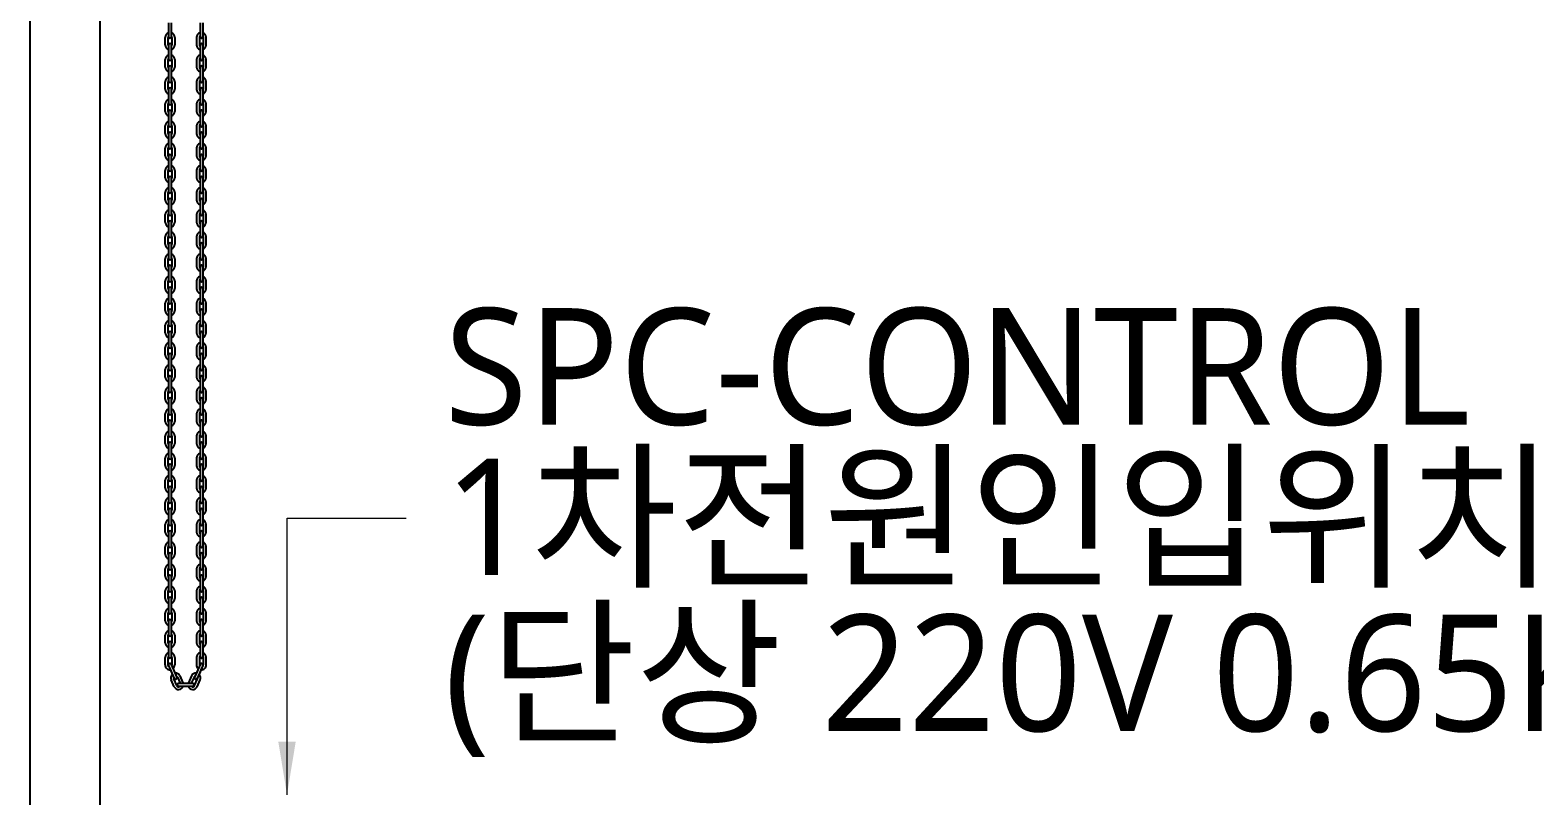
# Model space of a CAD drawing. Header units: millimetres. Extents: x 909 to 159266, y 137 to 21462.
# Drawn here: x 91008 to 92427, y 12537 to 13259 of the extents above; entities that cross this region are included whole.
import ezdxf

# ---------------------------------------------------------------- set-up
doc = ezdxf.new("R2010")
doc.units = ezdxf.units.MM
doc.header["$LTSCALE"] = 50
doc.header["$MEASUREMENT"] = 0
doc.layers.add('OHD Frame', color=2, linetype='Continuous')
doc.layers.add('OHD Track', color=4, linetype='Continuous')
doc.layers.add('건축120130$0$TEX', color=3, linetype='Continuous', lineweight=15)
doc.styles.get("Standard").update_dxf_attribs({"font": 'NanumGothicBold.ttf'})
doc.styles.add('울릉도M', font='NanumGothic.ttf')
doc.dimstyles.new('ISO-25', dxfattribs={"dimtxt": 2.5, "dimasz": 2.5, "dimexe": 1.25, "dimexo": 0.625, "dimtad": 1, "dimtxsty": 'Standard', "dimcen": 2.5, "dimadec": 0, "dimazin": 0, "dimtfac": 1, "dimtmove": 0, "dimatfit": 3, "dimfxl": 1, "dimarcsym": 0})

msp = doc.modelspace()

# ---------------------------------------------------------------- linework, layer by layer
at = {"color": 7, "linetype": 'Continuous'}
for p, q in [((91138.6, 13265.8, 0), (91138.6, 13252.5, 0)), ((91141.3, 13265.8, 0), (91141.3, 13252.5, 0)), ((91168.4, 13265.8, 0), (91168.4, 13252.5, 0)), ((91171, 13265.8, 0), (91171, 13252.5, 0)), ((91135.5, 13245, 0), (91135.5, 13252, 0)), ((91138.2, 13245, 0), (91138.2, 13252, 0)), ((91138.6, 13245, 0), (91138.6, 13231.6, 0)), ((91141.3, 13245, 0), (91141.3, 13231.6, 0)), ((91141.9, 13252, 0), (91141.9, 13245, 0)), ((91144.6, 13252, 0), (91144.6, 13245, 0)), ((91165.1, 13252, 0), (91165.1, 13245, 0)), ((91167.8, 13252, 0), (91167.8, 13245, 0)), ((91168.4, 13245, 0), (91168.4, 13231.6, 0)), ((91171, 13245, 0), (91171, 13231.6, 0)), ((91171.5, 13245, 0), (91171.5, 13252, 0)), ((91174.2, 13245, 0), (91174.2, 13252, 0)), ((91135.5, 13224.1, 0), (91135.5, 13231.2, 0)), ((91138.2, 13224.1, 0), (91138.2, 13231.2, 0)), ((91141.9, 13231.2, 0), (91141.9, 13224.1, 0)), ((91144.6, 13231.2, 0), (91144.6, 13224.1, 0)), ((91165.1, 13231.2, 0), (91165.1, 13224.1, 0)), ((91167.8, 13231.2, 0), (91167.8, 13224.1, 0)), ((91171.5, 13224.1, 0), (91171.5, 13231.2, 0)), ((91174.2, 13224.1, 0), (91174.2, 13231.2, 0)), ((91138.6, 13224.1, 0), (91138.6, 13210.8, 0)), ((91141.3, 13224.1, 0), (91141.3, 13210.8, 0)), ((91168.4, 13224.1, 0), (91168.4, 13210.8, 0)), ((91171, 13224.1, 0), (91171, 13210.8, 0)), ((91135.5, 13203.2, 0), (91135.5, 13210.3, 0)), ((91138.2, 13203.2, 0), (91138.2, 13210.3, 0)), ((91138.6, 13203.2, 0), (91138.6, 13189.9, 0)), ((91141.3, 13203.2, 0), (91141.3, 13189.9, 0)), ((91141.9, 13210.3, 0), (91141.9, 13203.2, 0)), ((91144.6, 13210.3, 0), (91144.6, 13203.2, 0)), ((91165.1, 13210.3, 0), (91165.1, 13203.2, 0)), ((91167.8, 13210.3, 0), (91167.8, 13203.2, 0)), ((91168.4, 13203.2, 0), (91168.4, 13189.9, 0)), ((91171, 13203.2, 0), (91171, 13189.9, 0)), ((91171.5, 13203.2, 0), (91171.5, 13210.3, 0)), ((91174.2, 13203.2, 0), (91174.2, 13210.3, 0)), ((91135.5, 13182.4, 0), (91135.5, 13189.4, 0)), ((91138.2, 13182.4, 0), (91138.2, 13189.4, 0)), ((91138.6, 13182.4, 0), (91138.6, 13169, 0)), ((91141.3, 13182.4, 0), (91141.3, 13169, 0)), ((91141.9, 13189.4, 0), (91141.9, 13182.4, 0)), ((91144.6, 13189.4, 0), (91144.6, 13182.4, 0)), ((91165.1, 13189.4, 0), (91165.1, 13182.4, 0)), ((91167.8, 13189.4, 0), (91167.8, 13182.4, 0)), ((91168.4, 13182.4, 0), (91168.4, 13169, 0)), ((91171, 13182.4, 0), (91171, 13169, 0)), ((91171.5, 13182.4, 0), (91171.5, 13189.4, 0)), ((91174.2, 13182.4, 0), (91174.2, 13189.4, 0)), ((91135.5, 13161.5, 0), (91135.5, 13168.6, 0)), ((91138.2, 13161.5, 0), (91138.2, 13168.6, 0)), ((91141.9, 13168.6, 0), (91141.9, 13161.5, 0)), ((91144.6, 13168.6, 0), (91144.6, 13161.5, 0)), ((91165.1, 13168.6, 0), (91165.1, 13161.5, 0)), ((91167.8, 13168.6, 0), (91167.8, 13161.5, 0)), ((91171.5, 13161.5, 0), (91171.5, 13168.6, 0)), ((91174.2, 13161.5, 0), (91174.2, 13168.6, 0)), ((91138.6, 13161.5, 0), (91138.6, 13148.2, 0)), ((91141.3, 13161.5, 0), (91141.3, 13148.2, 0)), ((91168.4, 13161.5, 0), (91168.4, 13148.2, 0)), ((91171, 13161.5, 0), (91171, 13148.2, 0)), ((91135.5, 13140.6, 0), (91135.5, 13147.7, 0)), ((91138.2, 13140.6, 0), (91138.2, 13147.7, 0)), ((91138.6, 13140.6, 0), (91138.6, 13127.3, 0)), ((91141.3, 13140.6, 0), (91141.3, 13127.3, 0)), ((91141.9, 13147.7, 0), (91141.9, 13140.6, 0)), ((91144.6, 13147.7, 0), (91144.6, 13140.6, 0)), ((91165.1, 13147.7, 0), (91165.1, 13140.6, 0)), ((91167.8, 13147.7, 0), (91167.8, 13140.6, 0)), ((91168.4, 13140.6, 0), (91168.4, 13127.3, 0)), ((91171, 13140.6, 0), (91171, 13127.3, 0)), ((91171.5, 13140.6, 0), (91171.5, 13147.7, 0)), ((91174.2, 13140.6, 0), (91174.2, 13147.7, 0)), ((91135.5, 13119.8, 0), (91135.5, 13126.8, 0)), ((91138.2, 13119.8, 0), (91138.2, 13126.8, 0)), ((91141.9, 13126.8, 0), (91141.9, 13119.8, 0)), ((91144.6, 13126.8, 0), (91144.6, 13119.8, 0)), ((91165.1, 13126.8, 0), (91165.1, 13119.8, 0)), ((91167.8, 13126.8, 0), (91167.8, 13119.8, 0)), ((91171.5, 13119.8, 0), (91171.5, 13126.8, 0)), ((91174.2, 13119.8, 0), (91174.2, 13126.8, 0)), ((91138.6, 13119.8, 0), (91138.6, 13106.4, 0)), ((91141.3, 13119.8, 0), (91141.3, 13106.4, 0)), ((91168.4, 13119.8, 0), (91168.4, 13106.4, 0)), ((91171, 13119.8, 0), (91171, 13106.4, 0)), ((91135.5, 13098.9, 0), (91135.5, 13106, 0)), ((91138.2, 13098.9, 0), (91138.2, 13106, 0)), ((91138.6, 13098.9, 0), (91138.6, 13085.6, 0)), ((91141.3, 13098.9, 0), (91141.3, 13085.6, 0)), ((91141.9, 13106, 0), (91141.9, 13098.9, 0)), ((91144.6, 13106, 0), (91144.6, 13098.9, 0)), ((91165.1, 13106, 0), (91165.1, 13098.9, 0)), ((91167.8, 13106, 0), (91167.8, 13098.9, 0)), ((91168.4, 13098.9, 0), (91168.4, 13085.6, 0)), ((91171, 13098.9, 0), (91171, 13085.6, 0)), ((91171.5, 13098.9, 0), (91171.5, 13106, 0)), ((91174.2, 13098.9, 0), (91174.2, 13106, 0)), ((91135.5, 13078, 0), (91135.5, 13085.1, 0)), ((91138.2, 13078, 0), (91138.2, 13085.1, 0)), ((91141.9, 13085.1, 0), (91141.9, 13078, 0)), ((91144.6, 13085.1, 0), (91144.6, 13078, 0)), ((91165.1, 13085.1, 0), (91165.1, 13078, 0)), ((91167.8, 13085.1, 0), (91167.8, 13078, 0)), ((91171.5, 13078, 0), (91171.5, 13085.1, 0)), ((91174.2, 13078, 0), (91174.2, 13085.1, 0)), ((91138.6, 13078, 0), (91138.6, 13064.7, 0)), ((91141.3, 13078, 0), (91141.3, 13064.7, 0)), ((91168.4, 13078, 0), (91168.4, 13064.7, 0)), ((91171, 13078, 0), (91171, 13064.7, 0)), ((91135.5, 13057.2, 0), (91135.5, 13064.2, 0)), ((91138.2, 13057.2, 0), (91138.2, 13064.2, 0)), ((91138.6, 13057.2, 0), (91138.6, 13043.8, 0)), ((91141.3, 13057.2, 0), (91141.3, 13043.8, 0)), ((91141.9, 13064.2, 0), (91141.9, 13057.2, 0)), ((91144.6, 13064.2, 0), (91144.6, 13057.2, 0)), ((91165.1, 13064.2, 0), (91165.1, 13057.2, 0)), ((91167.8, 13064.2, 0), (91167.8, 13057.2, 0)), ((91168.4, 13057.2, 0), (91168.4, 13043.8, 0)), ((91171, 13057.2, 0), (91171, 13043.8, 0)), ((91171.5, 13057.2, 0), (91171.5, 13064.2, 0)), ((91174.2, 13057.2, 0), (91174.2, 13064.2, 0)), ((91135.5, 13036.3, 0), (91135.5, 13043.4, 0)), ((91138.2, 13036.3, 0), (91138.2, 13043.4, 0)), ((91141.9, 13043.4, 0), (91141.9, 13036.3, 0)), ((91144.6, 13043.4, 0), (91144.6, 13036.3, 0)), ((91165.1, 13043.4, 0), (91165.1, 13036.3, 0)), ((91167.8, 13043.4, 0), (91167.8, 13036.3, 0)), ((91171.5, 13036.3, 0), (91171.5, 13043.4, 0)), ((91174.2, 13036.3, 0), (91174.2, 13043.4, 0)), ((91138.6, 13036.3, 0), (91138.6, 13023, 0)), ((91141.3, 13036.3, 0), (91141.3, 13023, 0)), ((91168.4, 13036.3, 0), (91168.4, 13023, 0)), ((91171, 13036.3, 0), (91171, 13023, 0)), ((91135.5, 13015.4, 0), (91135.5, 13022.5, 0)), ((91138.2, 13015.4, 0), (91138.2, 13022.5, 0)), ((91138.6, 13015.4, 0), (91138.6, 13002.1, 0)), ((91141.3, 13015.4, 0), (91141.3, 13002.1, 0)), ((91141.9, 13022.5, 0), (91141.9, 13015.4, 0)), ((91144.6, 13022.5, 0), (91144.6, 13015.4, 0)), ((91165.1, 13022.5, 0), (91165.1, 13015.4, 0)), ((91167.8, 13022.5, 0), (91167.8, 13015.4, 0)), ((91168.4, 13015.4, 0), (91168.4, 13002.1, 0)), ((91171, 13015.4, 0), (91171, 13002.1, 0)), ((91171.5, 13015.4, 0), (91171.5, 13022.5, 0)), ((91174.2, 13015.4, 0), (91174.2, 13022.5, 0)), ((91135.5, 12994.6, 0), (91135.5, 13001.6, 0)), ((91138.2, 12994.6, 0), (91138.2, 13001.6, 0)), ((91141.9, 13001.6, 0), (91141.9, 12994.6, 0)), ((91144.6, 13001.6, 0), (91144.6, 12994.6, 0)), ((91165.1, 13001.6, 0), (91165.1, 12994.6, 0)), ((91167.8, 13001.6, 0), (91167.8, 12994.6, 0)), ((91171.5, 12994.6, 0), (91171.5, 13001.6, 0)), ((91174.2, 12994.6, 0), (91174.2, 13001.6, 0)), ((91138.6, 12994.6, 0), (91138.6, 12981.2, 0)), ((91141.3, 12994.6, 0), (91141.3, 12981.2, 0)), ((91168.4, 12994.6, 0), (91168.4, 12981.2, 0)), ((91171, 12994.6, 0), (91171, 12981.2, 0)), ((91135.5, 12973.7, 0), (91135.5, 12980.8, 0)), ((91138.2, 12973.7, 0), (91138.2, 12980.8, 0)), ((91138.6, 12973.7, 0), (91138.6, 12960.4, 0)), ((91141.3, 12973.7, 0), (91141.3, 12960.4, 0)), ((91141.9, 12980.8, 0), (91141.9, 12973.7, 0)), ((91144.6, 12980.8, 0), (91144.6, 12973.7, 0)), ((91165.1, 12980.8, 0), (91165.1, 12973.7, 0)), ((91167.8, 12980.8, 0), (91167.8, 12973.7, 0)), ((91168.4, 12973.7, 0), (91168.4, 12960.4, 0)), ((91171, 12973.7, 0), (91171, 12960.4, 0)), ((91171.5, 12973.7, 0), (91171.5, 12980.8, 0)), ((91174.2, 12973.7, 0), (91174.2, 12980.8, 0)), ((91135.5, 12952.8, 0), (91135.5, 12959.9, 0)), ((91138.2, 12952.8, 0), (91138.2, 12959.9, 0)), ((91141.9, 12959.9, 0), (91141.9, 12952.8, 0)), ((91144.6, 12959.9, 0), (91144.6, 12952.8, 0)), ((91165.1, 12959.9, 0), (91165.1, 12952.8, 0)), ((91167.8, 12959.9, 0), (91167.8, 12952.8, 0)), ((91171.5, 12952.8, 0), (91171.5, 12959.9, 0)), ((91174.2, 12952.8, 0), (91174.2, 12959.9, 0)), ((91138.6, 12952.8, 0), (91138.6, 12939.5, 0)), ((91141.3, 12952.8, 0), (91141.3, 12939.5, 0)), ((91168.4, 12952.8, 0), (91168.4, 12939.5, 0)), ((91171, 12952.8, 0), (91171, 12939.5, 0)), ((91135.5, 12932, 0), (91135.5, 12939, 0)), ((91138.2, 12932, 0), (91138.2, 12939, 0)), ((91138.6, 12932, 0), (91138.6, 12918.6, 0)), ((91141.3, 12932, 0), (91141.3, 12918.6, 0)), ((91141.9, 12939, 0), (91141.9, 12932, 0)), ((91144.6, 12939, 0), (91144.6, 12932, 0)), ((91165.1, 12939, 0), (91165.1, 12932, 0)), ((91167.8, 12939, 0), (91167.8, 12932, 0)), ((91168.4, 12932, 0), (91168.4, 12918.6, 0)), ((91171, 12932, 0), (91171, 12918.6, 0)), ((91171.5, 12932, 0), (91171.5, 12939, 0)), ((91174.2, 12932, 0), (91174.2, 12939, 0)), ((91135.5, 12911.1, 0), (91135.5, 12918.2, 0)), ((91138.2, 12911.1, 0), (91138.2, 12918.2, 0)), ((91141.9, 12918.2, 0), (91141.9, 12911.1, 0)), ((91144.6, 12918.2, 0), (91144.6, 12911.1, 0)), ((91165.1, 12918.2, 0), (91165.1, 12911.1, 0)), ((91167.8, 12918.2, 0), (91167.8, 12911.1, 0)), ((91171.5, 12911.1, 0), (91171.5, 12918.2, 0)), ((91174.2, 12911.1, 0), (91174.2, 12918.2, 0)), ((91138.6, 12911.1, 0), (91138.6, 12897.8, 0)), ((91141.3, 12911.1, 0), (91141.3, 12897.8, 0)), ((91168.4, 12911.1, 0), (91168.4, 12897.8, 0)), ((91171, 12911.1, 0), (91171, 12897.8, 0)), ((91135.5, 12890.2, 0), (91135.5, 12897.3, 0)), ((91138.2, 12890.2, 0), (91138.2, 12897.3, 0)), ((91138.6, 12890.2, 0), (91138.6, 12876.9, 0)), ((91141.3, 12890.2, 0), (91141.3, 12876.9, 0)), ((91141.9, 12897.3, 0), (91141.9, 12890.2, 0)), ((91144.6, 12897.3, 0), (91144.6, 12890.2, 0)), ((91165.1, 12897.3, 0), (91165.1, 12890.2, 0)), ((91167.8, 12897.3, 0), (91167.8, 12890.2, 0)), ((91168.4, 12890.2, 0), (91168.4, 12876.9, 0)), ((91171, 12890.2, 0), (91171, 12876.9, 0)), ((91171.5, 12890.2, 0), (91171.5, 12897.3, 0)), ((91174.2, 12890.2, 0), (91174.2, 12897.3, 0)), ((91135.5, 12869.4, 0), (91135.5, 12876.4, 0)), ((91138.2, 12869.4, 0), (91138.2, 12876.4, 0)), ((91141.9, 12876.4, 0), (91141.9, 12869.4, 0)), ((91144.6, 12876.4, 0), (91144.6, 12869.4, 0)), ((91165.1, 12876.4, 0), (91165.1, 12869.4, 0)), ((91167.8, 12876.4, 0), (91167.8, 12869.4, 0)), ((91171.5, 12869.4, 0), (91171.5, 12876.4, 0)), ((91174.2, 12869.4, 0), (91174.2, 12876.4, 0)), ((91138.6, 12869.4, 0), (91138.6, 12856, 0)), ((91141.3, 12869.4, 0), (91141.3, 12856, 0)), ((91168.4, 12869.4, 0), (91168.4, 12856, 0)), ((91171, 12869.4, 0), (91171, 12856, 0)), ((91135.5, 12848.5, 0), (91135.5, 12855.6, 0)), ((91138.2, 12848.5, 0), (91138.2, 12855.6, 0)), ((91138.6, 12848.5, 0), (91138.6, 12835.2, 0)), ((91141.3, 12848.5, 0), (91141.3, 12835.2, 0)), ((91141.9, 12855.6, 0), (91141.9, 12848.5, 0)), ((91144.6, 12855.6, 0), (91144.6, 12848.5, 0)), ((91165.1, 12855.6, 0), (91165.1, 12848.5, 0)), ((91167.8, 12855.6, 0), (91167.8, 12848.5, 0)), ((91168.4, 12848.5, 0), (91168.4, 12835.2, 0)), ((91171, 12848.5, 0), (91171, 12835.2, 0)), ((91171.5, 12848.5, 0), (91171.5, 12855.6, 0)), ((91174.2, 12848.5, 0), (91174.2, 12855.6, 0)), ((91135.5, 12827.6, 0), (91135.5, 12834.7, 0)), ((91138.2, 12827.6, 0), (91138.2, 12834.7, 0)), ((91138.6, 12827.6, 0), (91138.6, 12814.3, 0)), ((91141.3, 12827.6, 0), (91141.3, 12814.3, 0)), ((91141.9, 12834.7, 0), (91141.9, 12827.6, 0)), ((91144.6, 12834.7, 0), (91144.6, 12827.6, 0)), ((91165.1, 12834.7, 0), (91165.1, 12827.6, 0)), ((91167.8, 12834.7, 0), (91167.8, 12827.6, 0)), ((91168.4, 12827.6, 0), (91168.4, 12814.3, 0)), ((91171, 12827.6, 0), (91171, 12814.3, 0)), ((91171.5, 12827.6, 0), (91171.5, 12834.7, 0)), ((91174.2, 12827.6, 0), (91174.2, 12834.7, 0)), ((91135.5, 12806.8, 0), (91135.5, 12813.8, 0)), ((91138.2, 12806.8, 0), (91138.2, 12813.8, 0)), ((91141.9, 12813.8, 0), (91141.9, 12806.8, 0)), ((91144.6, 12813.8, 0), (91144.6, 12806.8, 0)), ((91165.1, 12813.8, 0), (91165.1, 12806.8, 0)), ((91167.8, 12813.8, 0), (91167.8, 12806.8, 0)), ((91171.5, 12806.8, 0), (91171.5, 12813.8, 0)), ((91174.2, 12806.8, 0), (91174.2, 12813.8, 0)), ((91138.6, 12806.8, 0), (91138.6, 12793.4, 0)), ((91141.3, 12806.8, 0), (91141.3, 12793.4, 0)), ((91168.4, 12806.8, 0), (91168.4, 12793.4, 0)), ((91171, 12806.8, 0), (91171, 12793.4, 0)), ((91135.5, 12785.9, 0), (91135.5, 12793, 0)), ((91138.2, 12785.9, 0), (91138.2, 12793, 0)), ((91138.6, 12785.9, 0), (91138.6, 12772.6, 0)), ((91141.3, 12785.9, 0), (91141.3, 12772.6, 0)), ((91141.9, 12793, 0), (91141.9, 12785.9, 0)), ((91144.6, 12793, 0), (91144.6, 12785.9, 0)), ((91165.1, 12793, 0), (91165.1, 12785.9, 0)), ((91167.8, 12793, 0), (91167.8, 12785.9, 0)), ((91168.4, 12785.9, 0), (91168.4, 12772.6, 0)), ((91171, 12785.9, 0), (91171, 12772.6, 0)), ((91171.5, 12785.9, 0), (91171.5, 12793, 0)), ((91174.2, 12785.9, 0), (91174.2, 12793, 0)), ((91135.5, 12765, 0), (91135.5, 12772.1, 0)), ((91138.2, 12765, 0), (91138.2, 12772.1, 0)), ((91141.9, 12772.1, 0), (91141.9, 12765, 0)), ((91144.6, 12772.1, 0), (91144.6, 12765, 0)), ((91165.1, 12772.1, 0), (91165.1, 12765, 0)), ((91167.8, 12772.1, 0), (91167.8, 12765, 0)), ((91171.5, 12765, 0), (91171.5, 12772.1, 0)), ((91174.2, 12765, 0), (91174.2, 12772.1, 0)), ((91138.6, 12765, 0), (91138.6, 12751.7, 0)), ((91141.3, 12765, 0), (91141.3, 12751.7, 0)), ((91168.4, 12765, 0), (91168.4, 12751.7, 0)), ((91171, 12765, 0), (91171, 12751.7, 0)), ((91135.5, 12744.2, 0), (91135.5, 12751.2, 0)), ((91138.2, 12744.2, 0), (91138.2, 12751.2, 0)), ((91138.6, 12744.2, 0), (91138.6, 12730.8, 0)), ((91141.3, 12744.2, 0), (91141.3, 12730.8, 0)), ((91141.9, 12751.2, 0), (91141.9, 12744.2, 0)), ((91144.6, 12751.2, 0), (91144.6, 12744.2, 0)), ((91165.1, 12751.2, 0), (91165.1, 12744.2, 0)), ((91167.8, 12751.2, 0), (91167.8, 12744.2, 0)), ((91168.4, 12744.2, 0), (91168.4, 12730.8, 0)), ((91171, 12744.2, 0), (91171, 12730.8, 0)), ((91171.5, 12744.2, 0), (91171.5, 12751.2, 0)), ((91174.2, 12744.2, 0), (91174.2, 12751.2, 0)), ((91135.5, 12723.3, 0), (91135.5, 12730.4, 0)), ((91138.2, 12723.3, 0), (91138.2, 12730.4, 0)), ((91141.9, 12730.4, 0), (91141.9, 12723.3, 0)), ((91144.6, 12730.4, 0), (91144.6, 12723.3, 0)), ((91165.1, 12730.4, 0), (91165.1, 12723.3, 0)), ((91167.8, 12730.4, 0), (91167.8, 12723.3, 0)), ((91171.5, 12723.3, 0), (91171.5, 12730.4, 0)), ((91174.2, 12723.3, 0), (91174.2, 12730.4, 0)), ((91138.6, 12723.3, 0), (91138.6, 12710, 0)), ((91141.3, 12723.3, 0), (91141.3, 12710, 0)), ((91168.4, 12723.3, 0), (91168.4, 12710, 0)), ((91171, 12723.3, 0), (91171, 12710, 0)), ((91135.5, 12702.4, 0), (91135.5, 12709.5, 0)), ((91138.2, 12702.4, 0), (91138.2, 12709.5, 0)), ((91138.6, 12702.4, 0), (91138.6, 12689.1, 0)), ((91141.3, 12702.4, 0), (91141.3, 12689.1, 0)), ((91141.9, 12709.5, 0), (91141.9, 12702.4, 0)), ((91144.6, 12709.5, 0), (91144.6, 12702.4, 0)), ((91165.1, 12709.5, 0), (91165.1, 12702.4, 0)), ((91167.8, 12709.5, 0), (91167.8, 12702.4, 0)), ((91168.4, 12702.4, 0), (91168.4, 12689.1, 0)), ((91171, 12702.4, 0), (91171, 12689.1, 0)), ((91171.5, 12702.4, 0), (91171.5, 12709.5, 0)), ((91174.2, 12702.4, 0), (91174.2, 12709.5, 0)), ((91135.5, 12681.6, 0), (91135.5, 12688.6, 0)), ((91138.2, 12681.6, 0), (91138.2, 12688.6, 0)), ((91141.9, 12688.6, 0), (91141.9, 12681.6, 0)), ((91144.6, 12688.6, 0), (91144.6, 12681.6, 0)), ((91165.1, 12688.6, 0), (91165.1, 12681.6, 0)), ((91167.8, 12688.6, 0), (91167.8, 12681.6, 0)), ((91171.5, 12681.6, 0), (91171.5, 12688.6, 0)), ((91174.2, 12681.6, 0), (91174.2, 12688.6, 0)), ((91138.6, 12681.6, 0), (91138.6, 12668.2, 0)), ((91141.3, 12681.6, 0), (91141.3, 12668.2, 0)), ((91168.4, 12681.6, 0), (91168.4, 12668.2, 0)), ((91171, 12681.6, 0), (91171, 12668.2, 0)), ((91135.5, 12660.7, 0), (91135.5, 12667.8, 0)), ((91138.2, 12660.7, 0), (91138.2, 12667.8, 0)), ((91138.7, 12660.2, 0), (91144.1, 12648, 0)), ((91141.2, 12661.2, 0), (91146.5, 12649, 0)), ((91141.9, 12667.8, 0), (91141.9, 12660.7, 0)), ((91144.6, 12667.8, 0), (91144.6, 12660.7, 0)), ((91168.5, 12661.2, 0), (91163.1, 12649, 0)), ((91165.1, 12667.8, 0), (91165.1, 12660.7, 0)), ((91170.9, 12660.2, 0), (91165.6, 12648, 0)), ((91167.8, 12667.8, 0), (91167.8, 12660.7, 0)), ((91170.9, 12660.2, 0), (91169.2, 12656.2, 0)), ((91171.5, 12660.7, 0), (91171.5, 12667.8, 0)), ((91174.2, 12660.7, 0), (91174.2, 12667.8, 0)), ((91144, 12640.2, 0), (91141.2, 12646.6, 0)), ((91146.5, 12641.3, 0), (91143.6, 12647.7, 0)), ((91147, 12649.2, 0), (91149.6, 12643.4, 0)), ((91148.2, 12643.4, 0), (91161.5, 12643.4, 0)), ((91149.4, 12650.3, 0), (91152.3, 12643.9, 0)), ((91160.2, 12650.3, 0), (91157.4, 12643.9, 0)), ((91162.7, 12649.2, 0), (91160, 12643.4, 0)), ((91163.2, 12641.3, 0), (91166.1, 12647.7, 0)), ((91168.4, 12654.3, 0), (91165.6, 12648, 0)), ((91165.6, 12640.2, 0), (91168.5, 12646.6, 0)), ((91148.2, 12640.7, 0), (91161.5, 12640.7, 0))]:
    msp.add_line(p, q, dxfattribs=at)
for centre, radius, start, end in [((91140, 13252, 0), 4.47, 106.4768, 180), ((91140, 13252, 0), 1.8, 134.9422, 180), ((91140.1, 13252, 0), 4.47, 0, 73.5232), ((91140.1, 13252, 0), 1.8, 0, 45.0578), ((91169.6, 13252, 0), 4.47, 106.4768, 180), ((91169.6, 13252, 0), 1.8, 134.9422, 180), ((91169.7, 13252, 0), 4.47, 0, 73.5232), ((91169.7, 13252, 0), 1.8, 0, 45.0578), ((91140, 13245, 0), 4.47, 180, 253.5232), ((91140, 13245, 0), 1.8, 180, 225.0578), ((91140, 13252.5, 0), 1.33, 180, 0), ((91140, 13245, 0), 1.33, 0, 180), ((91140.1, 13245, 0), 4.47, 286.4768, 0), ((91140.1, 13245, 0), 1.8, 314.9422, 0), ((91169.6, 13245, 0), 4.47, 180, 253.5232), ((91169.6, 13245, 0), 1.8, 180, 225.0578), ((91169.7, 13252.5, 0), 1.33, 180, 0), ((91169.7, 13245, 0), 1.33, 0, 180), ((91169.7, 13245, 0), 4.47, 286.4768, 0), ((91169.7, 13245, 0), 1.8, 314.9422, 0), ((91140, 13231.2, 0), 4.47, 106.4768, 180), ((91140, 13231.2, 0), 1.8, 134.9422, 180), ((91140, 13231.6, 0), 1.33, 180, 0), ((91140, 13224.1, 0), 1.33, 0, 180), ((91140.1, 13231.2, 0), 4.47, 0, 73.5232), ((91140.1, 13231.2, 0), 1.8, 0, 45.0578), ((91169.6, 13231.2, 0), 4.47, 106.4768, 180), ((91169.6, 13231.2, 0), 1.8, 134.9422, 180), ((91169.7, 13231.6, 0), 1.33, 180, 0), ((91169.7, 13224.1, 0), 1.33, 0, 180), ((91169.7, 13231.2, 0), 4.47, 0, 73.5232), ((91169.7, 13231.2, 0), 1.8, 0, 45.0578), ((91140, 13224.1, 0), 4.47, 180, 253.5232), ((91140, 13210.3, 0), 4.47, 106.4768, 180), ((91140, 13224.1, 0), 1.8, 180, 225.0578), ((91140, 13210.3, 0), 1.8, 134.9422, 180), ((91140, 13210.8, 0), 1.33, 180, 0), ((91140.1, 13224.1, 0), 4.47, 286.4768, 0), ((91140.1, 13224.1, 0), 1.8, 314.9422, 0), ((91140.1, 13210.3, 0), 4.47, 0, 73.5232), ((91140.1, 13210.3, 0), 1.8, 0, 45.0578), ((91169.6, 13224.1, 0), 4.47, 180, 253.5232), ((91169.6, 13210.3, 0), 4.47, 106.4768, 180), ((91169.6, 13224.1, 0), 1.8, 180, 225.0578), ((91169.6, 13210.3, 0), 1.8, 134.9422, 180), ((91169.7, 13210.8, 0), 1.33, 180, 0), ((91169.7, 13224.1, 0), 4.47, 286.4768, 0), ((91169.7, 13224.1, 0), 1.8, 314.9422, 0), ((91169.7, 13210.3, 0), 4.47, 0, 73.5232), ((91169.7, 13210.3, 0), 1.8, 0, 45.0578), ((91140, 13203.2, 0), 4.47, 180, 253.5232), ((91140, 13203.2, 0), 1.8, 180, 225.0578), ((91140, 13203.2, 0), 1.33, 0, 180), ((91140.1, 13203.2, 0), 4.47, 286.4768, 0), ((91140.1, 13203.2, 0), 1.8, 314.9422, 0), ((91169.6, 13203.2, 0), 4.47, 180, 253.5232), ((91169.6, 13203.2, 0), 1.8, 180, 225.0578), ((91169.7, 13203.2, 0), 1.33, 0, 180), ((91169.7, 13203.2, 0), 4.47, 286.4768, 0), ((91169.7, 13203.2, 0), 1.8, 314.9422, 0), ((91140, 13189.4, 0), 4.47, 106.4768, 180), ((91140, 13182.4, 0), 4.47, 180, 253.5232), ((91140, 13189.4, 0), 1.8, 134.9422, 180), ((91140, 13182.4, 0), 1.8, 180, 225.0578), ((91140, 13189.9, 0), 1.33, 180, 0), ((91140, 13182.4, 0), 1.33, 0, 180), ((91140.1, 13189.4, 0), 4.47, 0, 73.5232), ((91140.1, 13189.4, 0), 1.8, 0, 45.0578), ((91140.1, 13182.4, 0), 4.47, 286.4768, 0), ((91140.1, 13182.4, 0), 1.8, 314.9422, 0), ((91169.6, 13189.4, 0), 4.47, 106.4768, 180), ((91169.6, 13182.4, 0), 4.47, 180, 253.5232), ((91169.6, 13189.4, 0), 1.8, 134.9422, 180), ((91169.6, 13182.4, 0), 1.8, 180, 225.0578), ((91169.7, 13189.9, 0), 1.33, 180, 0), ((91169.7, 13182.4, 0), 1.33, 0, 180), ((91169.7, 13189.4, 0), 4.47, 0, 73.5232), ((91169.7, 13189.4, 0), 1.8, 0, 45.0578), ((91169.7, 13182.4, 0), 4.47, 286.4768, 0), ((91169.7, 13182.4, 0), 1.8, 314.9422, 0), ((91140, 13168.6, 0), 4.47, 106.4768, 180), ((91140, 13168.6, 0), 1.8, 134.9422, 180), ((91140, 13169, 0), 1.33, 180, 0), ((91140.1, 13168.6, 0), 4.47, 0, 73.5232), ((91140.1, 13168.6, 0), 1.8, 0, 45.0578), ((91169.6, 13168.6, 0), 4.47, 106.4768, 180), ((91169.6, 13168.6, 0), 1.8, 134.9422, 180), ((91169.7, 13169, 0), 1.33, 180, 0), ((91169.7, 13168.6, 0), 4.47, 0, 73.5232), ((91169.7, 13168.6, 0), 1.8, 0, 45.0578), ((91140, 13161.5, 0), 4.47, 180, 253.5232), ((91140, 13161.5, 0), 1.8, 180, 225.0578), ((91140, 13161.5, 0), 1.33, 0, 180), ((91140.1, 13161.5, 0), 4.47, 286.4768, 0), ((91140.1, 13161.5, 0), 1.8, 314.9422, 0), ((91169.6, 13161.5, 0), 4.47, 180, 253.5232), ((91169.6, 13161.5, 0), 1.8, 180, 225.0578), ((91169.7, 13161.5, 0), 1.33, 0, 180), ((91169.7, 13161.5, 0), 1.8, 314.9422, 0), ((91169.7, 13161.5, 0), 4.47, 286.4768, 0), ((91140, 13147.7, 0), 4.47, 106.4768, 180), ((91140, 13140.6, 0), 4.47, 180, 253.5232), ((91140, 13147.7, 0), 1.8, 134.9422, 180), ((91140, 13140.6, 0), 1.8, 180, 225.0578), ((91140, 13148.2, 0), 1.33, 180, 0), ((91140, 13140.6, 0), 1.33, 0, 180), ((91140.1, 13147.7, 0), 4.47, 0, 73.5232), ((91140.1, 13147.7, 0), 1.8, 0, 45.0578), ((91140.1, 13140.6, 0), 4.47, 286.4768, 0), ((91140.1, 13140.6, 0), 1.8, 314.9422, 0), ((91169.6, 13147.7, 0), 4.47, 106.4768, 180), ((91169.6, 13140.6, 0), 4.47, 180, 253.5232), ((91169.6, 13147.7, 0), 1.8, 134.9422, 180), ((91169.6, 13140.6, 0), 1.8, 180, 225.0578), ((91169.7, 13148.2, 0), 1.33, 180, 0), ((91169.7, 13140.6, 0), 1.33, 0, 180), ((91169.7, 13147.7, 0), 4.47, 0, 73.5232), ((91169.7, 13147.7, 0), 1.8, 0, 45.0578), ((91169.7, 13140.6, 0), 4.47, 286.4768, 0), ((91169.7, 13140.6, 0), 1.8, 314.9422, 0), ((91140, 13126.8, 0), 4.47, 106.4768, 180), ((91140, 13126.8, 0), 1.8, 134.9422, 180), ((91140, 13127.3, 0), 1.33, 180, 0), ((91140.1, 13126.8, 0), 4.47, 0, 73.5232), ((91140.1, 13126.8, 0), 1.8, 0, 45.0578), ((91169.6, 13126.8, 0), 4.47, 106.4768, 180), ((91169.6, 13126.8, 0), 1.8, 134.9422, 180), ((91169.7, 13127.3, 0), 1.33, 180, 0), ((91169.7, 13126.8, 0), 4.47, 0, 73.5232), ((91169.7, 13126.8, 0), 1.8, 0, 45.0578), ((91140, 13119.8, 0), 4.47, 180, 253.5232), ((91140, 13119.8, 0), 1.8, 180, 225.0578), ((91140, 13119.8, 0), 1.33, 0, 180), ((91140.1, 13119.8, 0), 4.47, 286.4768, 0), ((91140.1, 13119.8, 0), 1.8, 314.9422, 0), ((91169.6, 13119.8, 0), 4.47, 180, 253.5232), ((91169.6, 13119.8, 0), 1.8, 180, 225.0578), ((91169.7, 13119.8, 0), 1.33, 0, 180), ((91169.7, 13119.8, 0), 4.47, 286.4768, 0), ((91169.7, 13119.8, 0), 1.8, 314.9422, 0), ((91140, 13106, 0), 4.47, 106.4768, 180), ((91140, 13098.9, 0), 4.47, 180, 253.5232), ((91140, 13106, 0), 1.8, 134.9422, 180), ((91140, 13098.9, 0), 1.8, 180, 225.0578), ((91140, 13106.4, 0), 1.33, 180, 0), ((91140, 13098.9, 0), 1.33, 0, 180), ((91140.1, 13106, 0), 4.47, 0, 73.5232), ((91140.1, 13106, 0), 1.8, 0, 45.0578), ((91140.1, 13098.9, 0), 4.47, 286.4768, 0), ((91140.1, 13098.9, 0), 1.8, 314.9422, 0), ((91169.6, 13106, 0), 4.47, 106.4768, 180), ((91169.6, 13098.9, 0), 4.47, 180, 253.5232), ((91169.6, 13106, 0), 1.8, 134.9422, 180), ((91169.6, 13098.9, 0), 1.8, 180, 225.0578), ((91169.7, 13106.4, 0), 1.33, 180, 0), ((91169.7, 13098.9, 0), 1.33, 0, 180), ((91169.7, 13106, 0), 4.47, 0, 73.5232), ((91169.7, 13106, 0), 1.8, 0, 45.0578), ((91169.7, 13098.9, 0), 4.47, 286.4768, 0), ((91169.7, 13098.9, 0), 1.8, 314.9422, 0), ((91140, 13085.1, 0), 4.47, 106.4768, 180), ((91140, 13085.1, 0), 1.8, 134.9422, 180), ((91140, 13085.6, 0), 1.33, 180, 0), ((91140.1, 13085.1, 0), 4.47, 0, 73.5232), ((91140.1, 13085.1, 0), 1.8, 0, 45.0578), ((91169.6, 13085.1, 0), 4.47, 106.4768, 180), ((91169.6, 13085.1, 0), 1.8, 134.9422, 180), ((91169.7, 13085.6, 0), 1.33, 180, 0), ((91169.7, 13085.1, 0), 4.47, 0, 73.5232), ((91169.7, 13085.1, 0), 1.8, 0, 45.0578), ((91140, 13078, 0), 4.47, 180, 253.5232), ((91140, 13078, 0), 1.8, 180, 225.0578), ((91140, 13078, 0), 1.33, 0, 180), ((91140.1, 13078, 0), 4.47, 286.4768, 0), ((91140.1, 13078, 0), 1.8, 314.9422, 0), ((91169.6, 13078, 0), 4.47, 180, 253.5232), ((91169.6, 13078, 0), 1.8, 180, 225.0578), ((91169.7, 13078, 0), 1.33, 0, 180), ((91169.7, 13078, 0), 4.47, 286.4768, 0), ((91169.7, 13078, 0), 1.8, 314.9422, 0), ((91140, 13064.2, 0), 4.47, 106.4768, 180), ((91140, 13057.2, 0), 4.47, 180, 253.5232), ((91140, 13064.2, 0), 1.8, 134.9422, 180), ((91140, 13057.2, 0), 1.8, 180, 225.0578), ((91140, 13057.2, 0), 1.8, 180, 225.0578), ((91140, 13064.7, 0), 1.33, 180, 0), ((91140, 13057.2, 0), 1.33, 0, 180), ((91140.1, 13064.2, 0), 4.47, 0, 73.5232), ((91140.1, 13064.2, 0), 1.8, 0, 45.0578), ((91140.1, 13057.2, 0), 1.8, 314.9422, 0), ((91140.1, 13057.2, 0), 4.47, 286.4768, 0), ((91169.6, 13064.2, 0), 4.47, 106.4768, 180), ((91169.6, 13057.2, 0), 4.47, 180, 253.5232), ((91169.6, 13064.2, 0), 1.8, 134.9422, 180), ((91169.6, 13057.2, 0), 1.8, 180, 225.0578), ((91169.6, 13057.2, 0), 1.8, 180, 225.0578), ((91169.7, 13064.7, 0), 1.33, 180, 0), ((91169.7, 13057.2, 0), 1.33, 0, 180), ((91169.7, 13064.2, 0), 4.47, 0, 73.5232), ((91169.7, 13064.2, 0), 1.8, 0, 45.0578), ((91169.7, 13057.2, 0), 1.8, 314.9422, 0), ((91169.7, 13057.2, 0), 4.47, 286.4768, 0), ((91140, 13043.4, 0), 4.47, 106.4768, 180), ((91140, 13043.4, 0), 1.8, 134.9422, 180), ((91140, 13043.8, 0), 1.33, 180, 0), ((91140.1, 13043.4, 0), 4.47, 0, 73.5232), ((91140.1, 13043.4, 0), 1.8, 0, 45.0578), ((91169.6, 13043.4, 0), 4.47, 106.4768, 180), ((91169.6, 13043.4, 0), 1.8, 134.9422, 180), ((91169.7, 13043.8, 0), 1.33, 180, 0), ((91169.7, 13043.4, 0), 4.47, 0, 73.5232), ((91169.7, 13043.4, 0), 1.8, 0, 45.0578), ((91140, 13036.3, 0), 4.47, 180, 253.5232), ((91140, 13022.5, 0), 4.47, 106.4768, 180), ((91140, 13036.3, 0), 1.8, 180, 225.0578), ((91140, 13036.3, 0), 1.33, 0, 180), ((91140.1, 13036.3, 0), 4.47, 286.4768, 0), ((91140.1, 13036.3, 0), 1.8, 314.9422, 0), ((91140.1, 13022.5, 0), 4.47, 0, 73.5232), ((91169.6, 13036.3, 0), 4.47, 180, 253.5232), ((91169.6, 13022.5, 0), 4.47, 106.4768, 180), ((91169.6, 13036.3, 0), 1.8, 180, 225.0578), ((91169.7, 13036.3, 0), 1.33, 0, 180), ((91169.7, 13036.3, 0), 4.47, 286.4768, 0), ((91169.7, 13036.3, 0), 1.8, 314.9422, 0), ((91169.7, 13022.5, 0), 4.47, 0, 73.5232), ((91140, 13015.4, 0), 4.47, 180, 253.5232), ((91140, 13022.5, 0), 1.8, 134.9422, 180), ((91140, 13015.4, 0), 1.8, 180, 225.0578), ((91140, 13023, 0), 1.33, 180, 0), ((91140, 13015.4, 0), 1.33, 0, 180), ((91140.1, 13022.5, 0), 1.8, 0, 45.0578), ((91140.1, 13015.4, 0), 4.47, 286.4768, 0), ((91140.1, 13015.4, 0), 1.8, 314.9422, 0), ((91169.6, 13015.4, 0), 4.47, 180, 253.5232), ((91169.6, 13022.5, 0), 1.8, 134.9422, 180), ((91169.6, 13015.4, 0), 1.8, 180, 225.0578), ((91169.7, 13023, 0), 1.33, 180, 0), ((91169.7, 13015.4, 0), 1.33, 0, 180), ((91169.7, 13022.5, 0), 1.8, 0, 45.0578), ((91169.7, 13015.4, 0), 4.47, 286.4768, 0), ((91169.7, 13015.4, 0), 1.8, 314.9422, 0), ((91140, 13001.6, 0), 4.47, 106.4768, 180), ((91140, 13001.6, 0), 1.8, 134.9422, 180), ((91140, 13002.1, 0), 1.33, 180, 0), ((91140.1, 13001.6, 0), 4.47, 0, 73.5232), ((91140.1, 13001.6, 0), 1.8, 0, 45.0578), ((91169.6, 13001.6, 0), 4.47, 106.4768, 180), ((91169.6, 13001.6, 0), 1.8, 134.9422, 180), ((91169.7, 13002.1, 0), 1.33, 180, 0), ((91169.7, 13001.6, 0), 4.47, 0, 73.5232), ((91169.7, 13001.6, 0), 1.8, 0, 45.0578), ((91140, 12994.6, 0), 4.47, 180, 253.5232), ((91140, 12980.8, 0), 4.47, 106.4768, 180), ((91140, 12994.6, 0), 1.8, 180, 225.0578), ((91140, 12994.6, 0), 1.33, 0, 180), ((91140.1, 12994.6, 0), 4.47, 286.4768, 0), ((91140.1, 12994.6, 0), 1.8, 314.9422, 0), ((91140.1, 12980.8, 0), 4.47, 0, 73.5232), ((91169.6, 12994.6, 0), 4.47, 180, 253.5232), ((91169.6, 12980.8, 0), 4.47, 106.4768, 180), ((91169.6, 12994.6, 0), 1.8, 180, 225.0578), ((91169.7, 12994.6, 0), 1.33, 0, 180), ((91169.7, 12994.6, 0), 4.47, 286.4768, 0), ((91169.7, 12994.6, 0), 1.8, 314.9422, 0), ((91169.7, 12980.8, 0), 4.47, 0, 73.5232), ((91140, 12973.7, 0), 4.47, 180, 253.5232), ((91140, 12980.8, 0), 1.8, 134.9422, 180), ((91140, 12973.7, 0), 1.8, 180, 225.0578), ((91140, 12981.2, 0), 1.33, 180, 0), ((91140, 12973.7, 0), 1.33, 0, 180), ((91140.1, 12980.8, 0), 1.8, 0, 45.0578), ((91140.1, 12973.7, 0), 4.47, 286.4768, 0), ((91140.1, 12973.7, 0), 1.8, 314.9422, 0), ((91169.6, 12973.7, 0), 4.47, 180, 253.5232), ((91169.6, 12980.8, 0), 1.8, 134.9422, 180), ((91169.6, 12973.7, 0), 1.8, 180, 225.0578), ((91169.7, 12981.2, 0), 1.33, 180, 0), ((91169.7, 12973.7, 0), 1.33, 0, 180), ((91169.7, 12980.8, 0), 1.8, 0, 45.0578), ((91169.7, 12973.7, 0), 4.47, 286.4768, 0), ((91169.7, 12973.7, 0), 1.8, 314.9422, 0), ((91140, 12959.9, 0), 4.47, 106.4768, 180), ((91140, 12959.9, 0), 1.8, 134.9422, 180), ((91140, 12960.4, 0), 1.33, 180, 0), ((91140.1, 12959.9, 0), 4.47, 0, 73.5232), ((91140.1, 12959.9, 0), 1.8, 0, 45.0578), ((91169.6, 12959.9, 0), 4.47, 106.4768, 180), ((91169.6, 12959.9, 0), 1.8, 134.9422, 180), ((91169.7, 12960.4, 0), 1.33, 180, 0), ((91169.7, 12959.9, 0), 4.47, 0, 73.5232), ((91169.7, 12959.9, 0), 1.8, 0, 45.0578), ((91140, 12952.8, 0), 4.47, 180, 253.5232), ((91140, 12939, 0), 4.47, 106.4768, 180), ((91140, 12952.8, 0), 1.8, 180, 225.0578), ((91140, 12952.8, 0), 1.33, 0, 180), ((91140.1, 12952.8, 0), 4.47, 286.4768, 0), ((91140.1, 12952.8, 0), 1.8, 314.9422, 0), ((91140.1, 12939, 0), 4.47, 0, 73.5232), ((91169.6, 12952.8, 0), 4.47, 180, 253.5232), ((91169.6, 12939, 0), 4.47, 106.4768, 180), ((91169.6, 12952.8, 0), 1.8, 180, 225.0578), ((91169.7, 12952.8, 0), 1.33, 0, 180), ((91169.7, 12952.8, 0), 4.47, 286.4768, 0), ((91169.7, 12952.8, 0), 1.8, 314.9422, 0), ((91169.7, 12939, 0), 4.47, 0, 73.5232), ((91140, 12932, 0), 4.47, 180, 253.5232), ((91140, 12939, 0), 1.8, 134.9422, 180), ((91140, 12932, 0), 1.8, 180, 225.0578), ((91140, 12939.5, 0), 1.33, 180, 0), ((91140, 12932, 0), 1.33, 0, 180), ((91140.1, 12939, 0), 1.8, 0, 45.0578), ((91140.1, 12932, 0), 4.47, 286.4768, 0), ((91140.1, 12932, 0), 1.8, 314.9422, 0), ((91169.6, 12932, 0), 4.47, 180, 253.5232), ((91169.6, 12939, 0), 1.8, 134.9422, 180), ((91169.6, 12932, 0), 1.8, 180, 225.0578), ((91169.7, 12939.5, 0), 1.33, 180, 0), ((91169.7, 12932, 0), 1.33, 0, 180), ((91169.7, 12939, 0), 1.8, 0, 45.0578), ((91169.7, 12932, 0), 4.47, 286.4768, 0), ((91169.7, 12932, 0), 1.8, 314.9422, 0), ((91140, 12918.2, 0), 4.47, 106.4768, 180), ((91140, 12918.2, 0), 1.8, 134.9422, 180), ((91140, 12918.6, 0), 1.33, 180, 0), ((91140.1, 12918.2, 0), 4.47, 0, 73.5232), ((91140.1, 12918.2, 0), 1.8, 0, 45.0578), ((91169.6, 12918.2, 0), 4.47, 106.4768, 180), ((91169.6, 12918.2, 0), 1.8, 134.9422, 180), ((91169.7, 12918.6, 0), 1.33, 180, 0), ((91169.7, 12918.2, 0), 4.47, 0, 73.5232), ((91169.7, 12918.2, 0), 1.8, 0, 45.0578), ((91140, 12911.1, 0), 4.47, 180, 253.5232), ((91140, 12897.3, 0), 4.47, 106.4768, 180), ((91140, 12911.1, 0), 1.8, 180, 225.0578), ((91140, 12897.3, 0), 1.8, 134.9422, 180), ((91140, 12911.1, 0), 1.33, 0, 180), ((91140.1, 12911.1, 0), 4.47, 286.4768, 0), ((91140.1, 12911.1, 0), 1.8, 314.9422, 0), ((91140.1, 12897.3, 0), 4.47, 0, 73.5232), ((91140.1, 12897.3, 0), 1.8, 0, 45.0578), ((91169.6, 12911.1, 0), 4.47, 180, 253.5232), ((91169.6, 12897.3, 0), 4.47, 106.4768, 180), ((91169.6, 12911.1, 0), 1.8, 180, 225.0578), ((91169.6, 12897.3, 0), 1.8, 134.9422, 180), ((91169.7, 12911.1, 0), 1.33, 0, 180), ((91169.7, 12911.1, 0), 4.47, 286.4768, 0), ((91169.7, 12911.1, 0), 1.8, 314.9422, 0), ((91169.7, 12897.3, 0), 4.47, 0, 73.5232), ((91169.7, 12897.3, 0), 1.8, 0, 45.0578), ((91140, 12890.2, 0), 4.47, 180, 253.5232), ((91140, 12890.2, 0), 1.8, 180, 225.0578), ((91140, 12897.8, 0), 1.33, 180, 0), ((91140, 12890.2, 0), 1.33, 0, 180), ((91140.1, 12890.2, 0), 1.8, 314.9422, 0), ((91140.1, 12890.2, 0), 4.47, 286.4768, 0), ((91169.6, 12890.2, 0), 4.47, 180, 253.5232), ((91169.6, 12890.2, 0), 1.8, 180, 225.0578), ((91169.7, 12897.8, 0), 1.33, 180, 0), ((91169.7, 12890.2, 0), 1.33, 0, 180), ((91169.7, 12890.2, 0), 4.47, 286.4768, 0), ((91169.7, 12890.2, 0), 1.8, 314.9422, 0), ((91140, 12876.4, 0), 4.47, 106.4768, 180), ((91140, 12876.4, 0), 1.8, 134.9422, 180), ((91140, 12876.9, 0), 1.33, 180, 0), ((91140, 12869.4, 0), 1.33, 0, 180), ((91140.1, 12876.4, 0), 4.47, 0, 73.5232), ((91140.1, 12876.4, 0), 1.8, 0, 45.0578), ((91169.6, 12876.4, 0), 4.47, 106.4768, 180), ((91169.6, 12876.4, 0), 1.8, 134.9422, 180), ((91169.7, 12876.9, 0), 1.33, 180, 0), ((91169.7, 12869.4, 0), 1.33, 0, 180), ((91169.7, 12876.4, 0), 4.47, 0, 73.5232), ((91169.7, 12876.4, 0), 1.8, 0, 45.0578), ((91140, 12869.4, 0), 4.47, 180, 253.5232), ((91140, 12855.6, 0), 4.47, 106.4768, 180), ((91140, 12869.4, 0), 1.8, 180, 225.0578), ((91140, 12855.6, 0), 1.8, 134.9422, 180), ((91140, 12856, 0), 1.33, 180, 0), ((91140.1, 12869.4, 0), 4.47, 286.4768, 0), ((91140.1, 12869.4, 0), 1.8, 314.9422, 0), ((91140.1, 12855.6, 0), 4.47, 0, 73.5232), ((91140.1, 12855.6, 0), 1.8, 0, 45.0578), ((91169.6, 12869.4, 0), 4.47, 180, 253.5232), ((91169.6, 12855.6, 0), 4.47, 106.4768, 180), ((91169.6, 12869.4, 0), 1.8, 180, 225.0578), ((91169.6, 12855.6, 0), 1.8, 134.9422, 180), ((91169.7, 12856, 0), 1.33, 180, 0), ((91169.7, 12869.4, 0), 4.47, 286.4768, 0), ((91169.7, 12869.4, 0), 1.8, 314.9422, 0), ((91169.7, 12855.6, 0), 4.47, 0, 73.5232), ((91169.7, 12855.6, 0), 1.8, 0, 45.0578), ((91140, 12848.5, 0), 4.47, 180, 253.5232), ((91140, 12848.5, 0), 1.8, 180, 225.0578), ((91140, 12848.5, 0), 1.33, 0, 180), ((91140.1, 12848.5, 0), 4.47, 286.4768, 0), ((91140.1, 12848.5, 0), 1.8, 314.9422, 0), ((91169.6, 12848.5, 0), 4.47, 180, 253.5232), ((91169.6, 12848.5, 0), 1.8, 180, 225.0578), ((91169.7, 12848.5, 0), 1.33, 0, 180), ((91169.7, 12848.5, 0), 4.47, 286.4768, 0), ((91169.7, 12848.5, 0), 1.8, 314.9422, 0), ((91140, 12834.7, 0), 4.47, 106.4768, 180), ((91140, 12827.6, 0), 4.47, 180, 253.5232), ((91140, 12834.7, 0), 1.8, 134.9422, 180), ((91140, 12827.6, 0), 1.8, 180, 225.0578), ((91140, 12835.2, 0), 1.33, 180, 0), ((91140, 12827.6, 0), 1.33, 0, 180), ((91140.1, 12834.7, 0), 4.47, 0, 73.5232), ((91140.1, 12834.7, 0), 1.8, 0, 45.0578), ((91140.1, 12827.6, 0), 4.47, 286.4768, 0), ((91140.1, 12827.6, 0), 1.8, 314.9422, 0), ((91169.6, 12834.7, 0), 4.47, 106.4768, 180), ((91169.6, 12827.6, 0), 4.47, 180, 253.5232), ((91169.6, 12834.7, 0), 1.8, 134.9422, 180), ((91169.6, 12827.6, 0), 1.8, 180, 225.0578), ((91169.7, 12835.2, 0), 1.33, 180, 0), ((91169.7, 12827.6, 0), 1.33, 0, 180), ((91169.7, 12834.7, 0), 4.47, 0, 73.5232), ((91169.7, 12834.7, 0), 1.8, 0, 45.0578), ((91169.7, 12827.6, 0), 4.47, 286.4768, 0), ((91169.7, 12827.6, 0), 1.8, 314.9422, 0), ((91140, 12813.8, 0), 4.47, 106.4768, 180), ((91140, 12813.8, 0), 1.8, 134.9422, 180), ((91140, 12814.3, 0), 1.33, 180, 0), ((91140.1, 12813.8, 0), 4.47, 0, 73.5232), ((91140.1, 12813.8, 0), 1.8, 0, 45.0578), ((91169.6, 12813.8, 0), 4.47, 106.4768, 180), ((91169.6, 12813.8, 0), 1.8, 134.9422, 180), ((91169.7, 12814.3, 0), 1.33, 180, 0), ((91169.7, 12813.8, 0), 4.47, 0, 73.5232), ((91169.7, 12813.8, 0), 1.8, 0, 45.0578), ((91140, 12806.8, 0), 4.47, 180, 253.5232), ((91140, 12806.8, 0), 1.8, 180, 225.0578), ((91140, 12806.8, 0), 1.33, 0, 180), ((91140.1, 12806.8, 0), 4.47, 286.4768, 0), ((91140.1, 12806.8, 0), 1.8, 314.9422, 0), ((91169.6, 12806.8, 0), 4.47, 180, 253.5232), ((91169.6, 12806.8, 0), 1.8, 180, 225.0578), ((91169.7, 12806.8, 0), 1.33, 0, 180), ((91169.7, 12806.8, 0), 4.47, 286.4768, 0), ((91169.7, 12806.8, 0), 1.8, 314.9422, 0), ((91140, 12793, 0), 4.47, 106.4768, 180), ((91140, 12785.9, 0), 4.47, 180, 253.5232), ((91140, 12793, 0), 1.8, 134.9422, 180), ((91140, 12785.9, 0), 1.8, 180, 225.0578), ((91140, 12785.9, 0), 1.8, 180, 225.0578), ((91140, 12793.4, 0), 1.33, 180, 0), ((91140, 12785.9, 0), 1.33, 0, 180), ((91140.1, 12793, 0), 4.47, 0, 73.5232), ((91140.1, 12793, 0), 1.8, 0, 45.0578), ((91140.1, 12785.9, 0), 1.8, 314.9422, 0), ((91140.1, 12785.9, 0), 4.47, 286.4768, 0), ((91169.6, 12793, 0), 4.47, 106.4768, 180), ((91169.6, 12785.9, 0), 4.47, 180, 253.5232), ((91169.6, 12793, 0), 1.8, 134.9422, 180), ((91169.6, 12785.9, 0), 1.8, 180, 225.0578), ((91169.6, 12785.9, 0), 1.8, 180, 225.0578), ((91169.7, 12793.4, 0), 1.33, 180, 0), ((91169.7, 12785.9, 0), 1.33, 0, 180), ((91169.7, 12793, 0), 4.47, 0, 73.5232), ((91169.7, 12793, 0), 1.8, 0, 45.0578), ((91169.7, 12785.9, 0), 1.8, 314.9422, 0), ((91169.7, 12785.9, 0), 4.47, 286.4768, 0), ((91140, 12772.1, 0), 4.47, 106.4768, 180), ((91140, 12772.1, 0), 1.8, 134.9422, 180), ((91140, 12772.6, 0), 1.33, 180, 0), ((91140.1, 12772.1, 0), 4.47, 0, 73.5232), ((91140.1, 12772.1, 0), 1.8, 0, 45.0578), ((91169.6, 12772.1, 0), 4.47, 106.4768, 180), ((91169.6, 12772.1, 0), 1.8, 134.9422, 180), ((91169.7, 12772.6, 0), 1.33, 180, 0), ((91169.7, 12772.1, 0), 4.47, 0, 73.5232), ((91169.7, 12772.1, 0), 1.8, 0, 45.0578), ((91140, 12765, 0), 4.47, 180, 253.5232), ((91140, 12765, 0), 1.8, 180, 225.0578), ((91140, 12765, 0), 1.33, 0, 180), ((91140.1, 12765, 0), 4.47, 286.4768, 0), ((91140.1, 12765, 0), 1.8, 314.9422, 0), ((91169.6, 12765, 0), 4.47, 180, 253.5232), ((91169.6, 12765, 0), 1.8, 180, 225.0578), ((91169.7, 12765, 0), 1.33, 0, 180), ((91169.7, 12765, 0), 4.47, 286.4768, 0), ((91169.7, 12765, 0), 1.8, 314.9422, 0), ((91140, 12751.2, 0), 4.47, 106.4768, 180), ((91140, 12744.2, 0), 4.47, 180, 253.5232), ((91140, 12751.2, 0), 1.8, 134.9422, 180), ((91140, 12744.2, 0), 1.8, 180, 225.0578), ((91140, 12751.7, 0), 1.33, 180, 0), ((91140, 12744.2, 0), 1.33, 0, 180), ((91140.1, 12751.2, 0), 4.47, 0, 73.5232), ((91140.1, 12751.2, 0), 1.8, 0, 45.0578), ((91140.1, 12744.2, 0), 4.47, 286.4768, 0), ((91140.1, 12744.2, 0), 1.8, 314.9422, 0), ((91169.6, 12751.2, 0), 4.47, 106.4768, 180), ((91169.6, 12744.2, 0), 4.47, 180, 253.5232), ((91169.6, 12751.2, 0), 1.8, 134.9422, 180), ((91169.6, 12744.2, 0), 1.8, 180, 225.0578), ((91169.7, 12751.7, 0), 1.33, 180, 0), ((91169.7, 12744.2, 0), 1.33, 0, 180), ((91169.7, 12751.2, 0), 4.47, 0, 73.5232), ((91169.7, 12751.2, 0), 1.8, 0, 45.0578), ((91169.7, 12744.2, 0), 4.47, 286.4768, 0), ((91169.7, 12744.2, 0), 1.8, 314.9422, 0), ((91140, 12730.4, 0), 4.47, 106.4768, 180), ((91140, 12730.4, 0), 1.8, 134.9422, 180), ((91140, 12730.8, 0), 1.33, 180, 0), ((91140.1, 12730.4, 0), 4.47, 0, 73.5232), ((91140.1, 12730.4, 0), 1.8, 0, 45.0578), ((91169.6, 12730.4, 0), 4.47, 106.4768, 180), ((91169.6, 12730.4, 0), 1.8, 134.9422, 180), ((91169.7, 12730.8, 0), 1.33, 180, 0), ((91169.7, 12730.4, 0), 4.47, 0, 73.5232), ((91169.7, 12730.4, 0), 1.8, 0, 45.0578), ((91140, 12723.3, 0), 4.47, 180, 253.5232), ((91140, 12723.3, 0), 1.8, 180, 225.0578), ((91140, 12723.3, 0), 1.33, 0, 180), ((91140.1, 12723.3, 0), 4.47, 286.4768, 0), ((91140.1, 12723.3, 0), 1.8, 314.9422, 0), ((91169.6, 12723.3, 0), 4.47, 180, 253.5232), ((91169.6, 12723.3, 0), 1.8, 180, 225.0578), ((91169.7, 12723.3, 0), 1.33, 0, 180), ((91169.7, 12723.3, 0), 4.47, 286.4768, 0), ((91169.7, 12723.3, 0), 1.8, 314.9422, 0), ((91140, 12709.5, 0), 4.47, 106.4768, 180), ((91140, 12702.4, 0), 4.47, 180, 253.5232), ((91140, 12709.5, 0), 1.8, 134.9422, 180), ((91140, 12702.4, 0), 1.8, 180, 225.0578), ((91140, 12710, 0), 1.33, 180, 0), ((91140, 12702.4, 0), 1.33, 0, 180), ((91140.1, 12709.5, 0), 4.47, 0, 73.5232), ((91140.1, 12709.5, 0), 1.8, 0, 45.0578), ((91140.1, 12702.4, 0), 4.47, 286.4768, 0), ((91140.1, 12702.4, 0), 1.8, 314.9422, 0), ((91169.6, 12709.5, 0), 4.47, 106.4768, 180), ((91169.6, 12702.4, 0), 4.47, 180, 253.5232), ((91169.6, 12709.5, 0), 1.8, 134.9422, 180), ((91169.6, 12702.4, 0), 1.8, 180, 225.0578), ((91169.7, 12710, 0), 1.33, 180, 0), ((91169.7, 12702.4, 0), 1.33, 0, 180), ((91169.7, 12709.5, 0), 4.47, 0, 73.5232), ((91169.7, 12709.5, 0), 1.8, 0, 45.0578), ((91169.7, 12702.4, 0), 4.47, 286.4768, 0), ((91169.7, 12702.4, 0), 1.8, 314.9422, 0), ((91140, 12688.6, 0), 4.47, 106.4768, 180), ((91140, 12688.6, 0), 1.8, 134.9422, 180), ((91140, 12689.1, 0), 1.33, 180, 0), ((91140.1, 12688.6, 0), 4.47, 0, 73.5232), ((91140.1, 12688.6, 0), 1.8, 0, 45.0578), ((91169.6, 12688.6, 0), 4.47, 106.4768, 180), ((91169.6, 12688.6, 0), 1.8, 134.9422, 180), ((91169.7, 12689.1, 0), 1.33, 180, 0), ((91169.7, 12688.6, 0), 4.47, 0, 73.5232), ((91169.7, 12688.6, 0), 1.8, 0, 45.0578), ((91140, 12681.6, 0), 4.47, 180, 253.5232), ((91140, 12667.8, 0), 4.47, 106.4768, 180), ((91140, 12681.6, 0), 1.8, 180, 225.0578), ((91140, 12681.6, 0), 1.33, 0, 180), ((91140.1, 12681.6, 0), 4.47, 286.4768, 0), ((91140.1, 12681.6, 0), 1.8, 314.9422, 0), ((91140.1, 12667.8, 0), 4.47, 0, 73.5232), ((91169.6, 12681.6, 0), 4.47, 180, 253.5232), ((91169.6, 12667.8, 0), 4.47, 106.4768, 180), ((91169.6, 12681.6, 0), 1.8, 180, 225.0578), ((91169.7, 12681.6, 0), 1.33, 0, 180), ((91169.7, 12681.6, 0), 4.47, 286.4768, 0), ((91169.7, 12681.6, 0), 1.8, 314.9422, 0), ((91169.7, 12667.8, 0), 4.47, 0, 73.5232), ((91140, 12667.8, 0), 1.8, 134.9422, 180), ((91140, 12668.2, 0), 1.33, 180, 0), ((91140, 12660.7, 0), 1.33, 23.5929, 203.5929), ((91140.1, 12667.8, 0), 1.8, 0, 45.0578), ((91169.6, 12667.8, 0), 1.8, 134.9422, 180), ((91169.7, 12668.2, 0), 1.33, 180, 0), ((91169.7, 12660.7, 0), 1.33, 336.4071, 156.4071), ((91169.7, 12667.8, 0), 1.8, 0, 45.0578), ((91145.3, 12648.5, 0), 1.33, 203.5929, 23.5929), ((91148.2, 12642, 0), 1.33, 90, 270), ((91161.5, 12642, 0), 1.33, 270, 90), ((91164.4, 12648.5, 0), 1.33, 156.4071, 336.4071)]:
    msp.add_arc(centre, radius, start, end, dxfattribs=at)
at = {"color": 0}
for centre, radius, start, end in [((91140, 12660.7, 0), 4.53, 180, 275.6786), ((91140, 12660.7, 0), 1.87, 180, 245.2604), ((91140, 12660.7, 0), 1.87, 336.5583, 0), ((91140, 12660.7, 0), 4.53, 309.8913, 0), ((91169.6, 12660.7, 0), 4.53, 180, 230.1087), ((91169.6, 12660.7, 0), 1.87, 180, 203.4417), ((91169.6, 12660.7, 0), 4.53, 264.3214, 0), ((91169.6, 12660.7, 0), 1.87, 294.7396, 0), ((91145.3, 12648.5, 0), 4.53, 130.6975, 203.964), ((91145.3, 12648.5, 0), 1.87, 159.1776, 203.964), ((91145.3, 12648.5, 0), 4.53, 23.964, 96.4882), ((91145.3, 12648.5, 0), 1.87, 23.964, 68.0082), ((91148.2, 12642, 0), 4.53, 17.1046, 23.964), ((91161.5, 12642, 0), 4.53, 156.036, 162.8954), ((91164.4, 12648.5, 0), 4.53, 83.5118, 156.036), ((91164.4, 12648.5, 0), 1.87, 111.9918, 156.036), ((91164.4, 12648.5, 0), 1.87, 336.036, 20.8224), ((91164.4, 12648.5, 0), 4.53, 336.036, 49.3025), ((91148.2, 12642, 0), 4.53, 203.964, 342.8954), ((91148.2, 12642, 0), 1.87, 203.964, 314.4153), ((91148.2, 12642, 0), 1.87, 23.9623, 23.964), ((91161.5, 12642, 0), 4.53, 197.1046, 336.036), ((91161.5, 12642, 0), 1.87, 225.5847, 336.036)]:
    msp.add_arc(centre, radius, start, end, dxfattribs=at)
at = {"layer": 'OHD Frame'}
msp.add_line((91073.8, 18361.2, 0), (91073.8, 10886.2, 0), dxfattribs=at)
at = {"layer": 'OHD Track'}
msp.add_line((91008.1, 10886.2, 0), (91008.1, 18092.5, 0), dxfattribs=at)

# ---------------------------------------------------------------- texts
at = {"layer": '건축120130$0$TEX', "style": '울릉도M'}
for s, height, p in [('SPC-CONTROL', 109.843, (91398.6, 12887.1, 0)), ('1차전원인입위치', 109.84, (91398.6, 12745.3, 0)), ('(단상 220V 0.65KW)', 109.843, (91398.6, 12598.3, 0))]:
    msp.add_text(s, height=height, dxfattribs=at).set_placement(p)

# ---------------------------------------------------------------- leaders
msp.add_leader([(91250.4, 12538.4, 0), (91250.4, 12799.1, 0), (91362.8, 12799.1, 0)], dimstyle='ISO-25', override={"dimasz": 50, "dimtad": 0, "dimclrd": 1, "dimlwd": 9})

doc.saveas('drawing.dxf')
